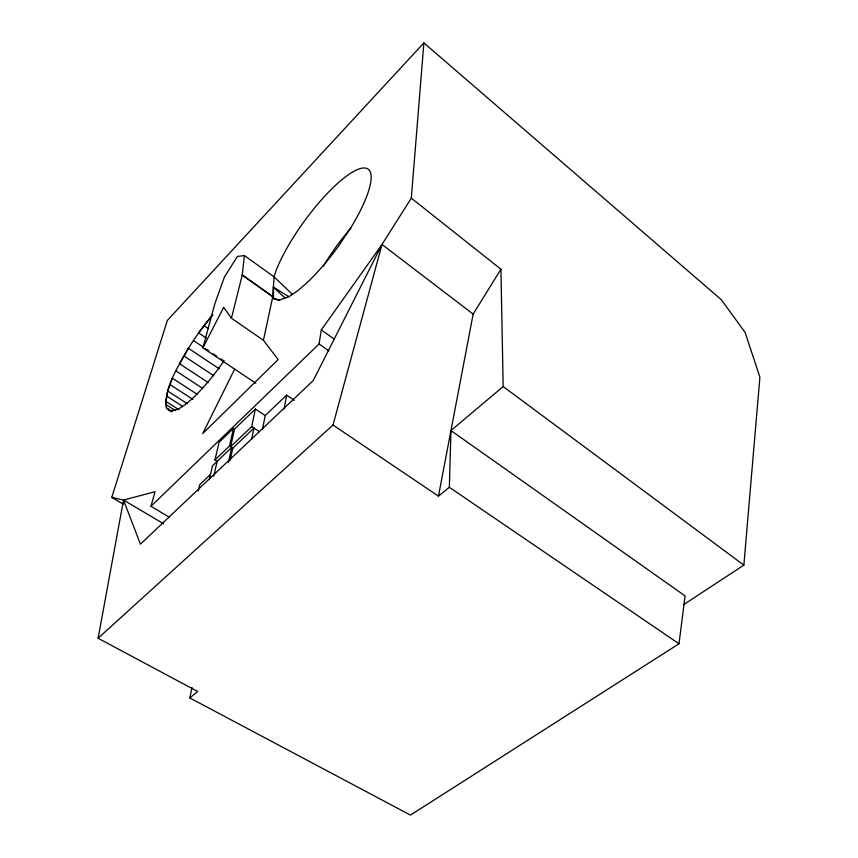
<?xml version="1.0" encoding="UTF-8"?>
<svg xmlns="http://www.w3.org/2000/svg" width="858" height="858" viewBox="0 0 858 858"><rect width="100%" height="100%" fill="white"/><g stroke="black" fill="none" stroke-linecap="round" stroke-linejoin="round"><path stroke-width="1.29" d="M411.314 198.155L382.003 244.476L333.001 425.032L438.459 496.149L449.345 487.312L450.954 430.566L503.174 386.54L500.922 269.219L411.314 198.155L423.884 42.9L721.374 299.774L745.13 332.475L759.898 377.198L743.865 565.122L683.494 604.74M234.663 369.122L202.713 433.558L278.174 359.545L263.427 340.283L272.747 296.804L274.067 276.855L276.094 270.442A80.148 21.15 -54.1 0 1 352.917 171.847A80.148 21.15 -54.1 0 1 351.169 227.113L339.103 245.324A80.148 21.15 -54.1 0 1 287.945 297.082L279.268 300.107L273.605 298.541L272.769 296.482L242.256 274.839M263.427 340.283L231.424 318.211L242.224 275.15L244.391 255.555L237.441 256.435L224.399 277.016L214.897 303.593L202.896 347.822L255.748 383.247M192.02 687.483L189.8 697.929L410.446 815.1L679 643.779L685.081 595.924L450.954 430.566M169.273 517.192L150.976 506.284L319.069 343.972L321.3 329.933L382.003 244.476L473.155 314.103L438.459 496.149M284.127 408.891L286.626 395.13L294.273 400.278M189.8 697.929L197.694 691.527L98.102 638.234L123.531 500.042L155.041 491.698L150.976 506.284M173.681 410.296L170.334 410.993L166.506 408.054C163.942 386.175 178.732 366.602 188.428 348.134M262.473 429.375L265.208 415.551L286.626 395.13M251.662 439.167L253.947 428.067L232.85 448.144L230.116 460.521M255.362 409.051L234.566 429.086L230.63 446.728L251.705 426.619L255.362 409.051L265.208 415.551M228.442 462.29L231.746 447.436L212.548 465.733L209.266 479.697M213.717 476.211L217.171 461.336L214.95 459.942L229.515 446.021L233.473 428.389L234.566 429.086M214.95 459.942L219.09 442.256L233.473 428.389M198.284 490.937L199.828 484.566L210.221 474.699M123.262 504.15L111.776 497.372L167.364 320.409L423.884 42.9M172.437 378.121L167.696 390.948L165.648 401.179L166.506 408.054L170.41 411.003L177.102 409.566A74.367 18.415 -55.8 0 0 221.278 364.747L224.056 360.564M382.003 244.476L313.234 380.598L140.422 544.144L123.531 500.042L111.776 497.372M202.896 347.822L223.648 307.368L231.424 318.211M179.397 363.76C188.942 346.493 199.807 329.858 212.698 314.875M473.155 314.103L500.922 269.219M198.509 332.99L212.655 314.918M98.102 638.234L333.001 425.032M279.622 300.407L273.605 298.541L273.38 287.13L289.071 296.825M123.531 500.042L163.653 523.809M166.077 404.644L175.021 410.349M229.515 446.021L232.85 448.144M166.538 408.076L172.158 411.658M168.436 409.534L171.718 411.625M165.648 401.222L178.979 409.759M166.667 396.106L182.111 406.027M167.685 391.023L187.419 403.743M170.045 384.588L192.943 399.42M172.404 378.206L197.083 394.262M251.705 426.619L259.502 431.692M175.933 370.913L202.724 388.438M179.451 363.653L208.333 382.657M183.912 355.931L213.792 375.718M188.363 348.241L219.23 368.811M193.468 340.562L203.367 347.2M205.566 348.67L208.869 350.89M213.267 353.839L216.57 356.049M220.967 358.998L223.166 360.478M198.584 332.893L206.263 338.073M204.043 325.697L208.43 328.678M449.345 487.312L679 643.779M319.069 343.972L328.904 350.89M242.224 275.15L272.747 296.804M321.3 329.933L334.363 339.21M244.391 255.555L274.067 276.855L292.385 294.337M503.174 386.54L743.865 565.122M273.38 287.13L284.92 297.876M323.38 266.141A79.022 23.166 -53.9 0 1 350.89 228.174"/></g></svg>
